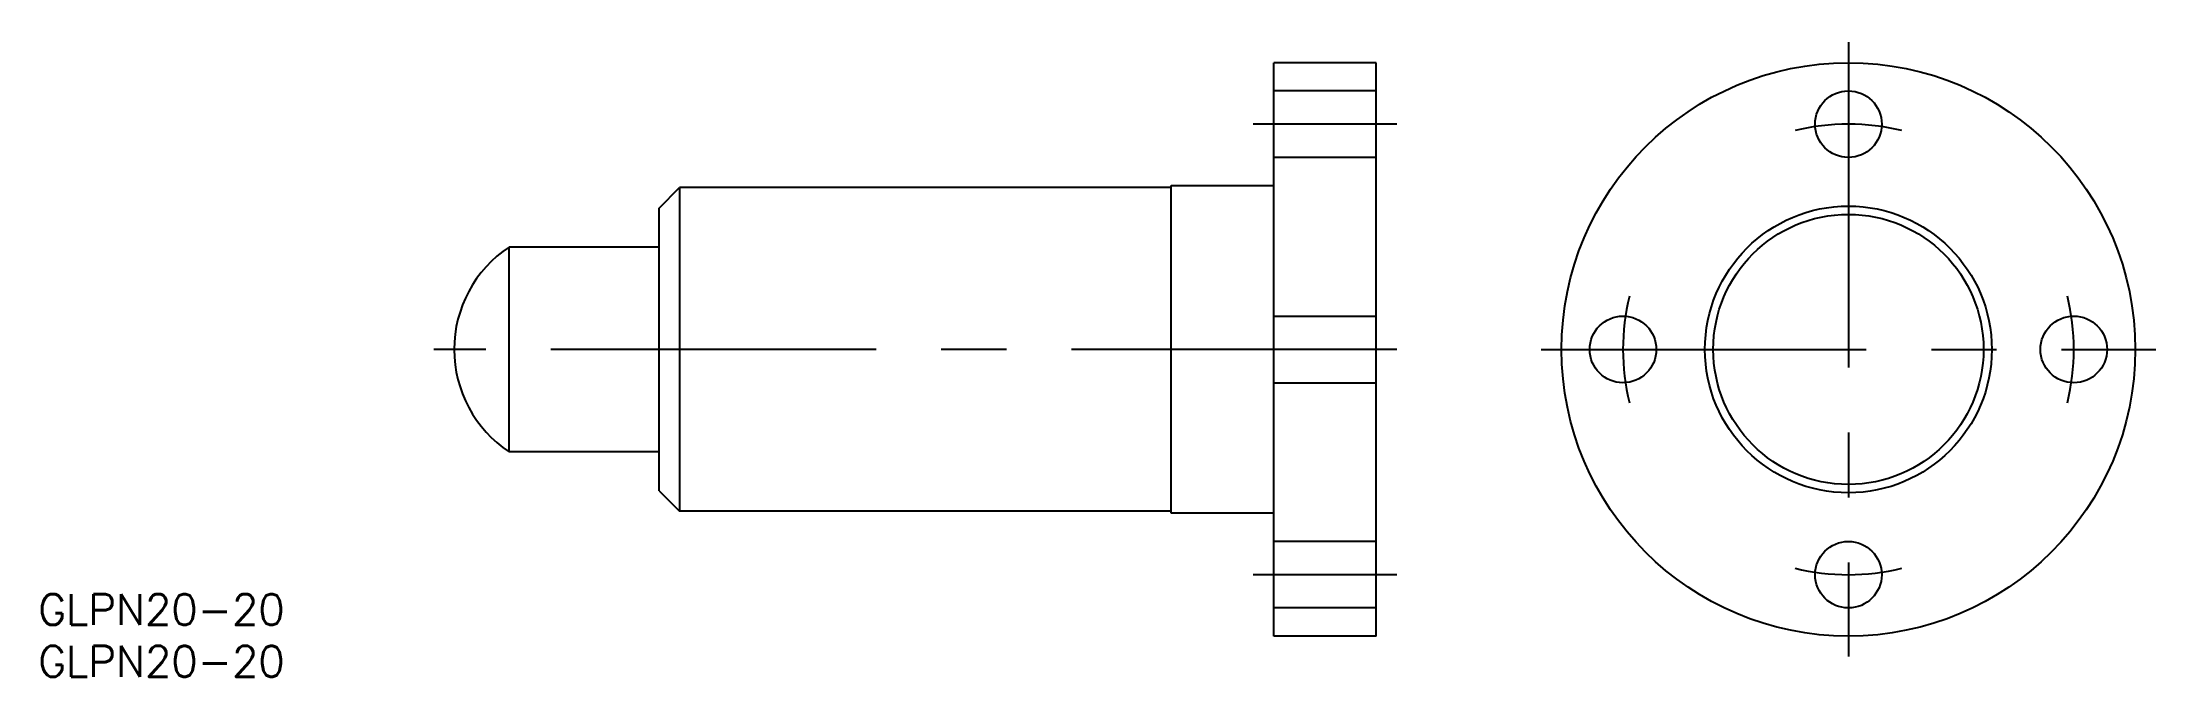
# Model space of a CAD drawing. Extents: x -176 to 30, y -32 to 30.
import ezdxf

# ---------------------------------------------------------------- set-up
doc = ezdxf.new("R2010")
doc.units = 0
doc.linetypes.add('CENTER', pattern=[50.8, 31.75, -6.35, 6.35, -6.35])
doc.linetypes.add('DASHED', pattern=[19.05, 12.7, -6.35])
doc.layers.get('0').update_dxf_attribs({"linetype": 'CONTINUOUS'})
doc.layers.add('CENTER', color=1, linetype='CENTER')
doc.styles.get("Standard").update_dxf_attribs({"font": 'txt.shx', "height": 3, "bigfont": 'bigfont.shx'})

msp = doc.modelspace()

# ---------------------------------------------------------------- linework, layer by layer
at = {"color": 7, "linetype": 'CONTINUOUS'}
for p, q in [((-56.09, -28), (-56.09, 28)), ((-46.09, 28), (-56.09, 28)), ((-46.09, -28), (-46.09, 28)), ((-116.09, 13.8), (-114.09, 15.8)), ((-114.09, 15.8), (-114.09, -15.8)), ((-66.09, 15.8), (-114.09, 15.8)), ((-66.09, -16), (-66.09, 16)), ((-66.09, 16), (-56.09, 16)), ((-116.09, -13.8), (-116.09, 13.8)), ((-130.73, -10), (-130.73, 10)), ((-116.09, 10), (-130.73, 10)), ((-116.09, -10), (-130.73, -10)), ((-116.09, -13.8), (-114.09, -15.8)), ((-66.09, -15.8), (-114.09, -15.8)), ((-56.09, -16), (-66.09, -16)), ((-46.09, -28), (-56.09, -28))]:
    msp.add_line(p, q, dxfattribs=at)
at = {"color": 3, "linetype": 'DASHED'}
for p, q in [((-46.09, 25.25), (-56.09, 25.25)), ((-46.09, 18.75), (-56.09, 18.75)), ((-56.09, 3.25), (-46.09, 3.25)), ((-56.09, -3.25), (-46.09, -3.25)), ((-46.09, -18.75), (-56.09, -18.75)), ((-46.09, -25.25), (-56.09, -25.25))]:
    msp.add_line(p, q, dxfattribs=at)
at = {"color": 7, "linetype": 'CONTINUOUS'}
for centre, radius in [((0, 0), 28), ((0, 22), 3.25), ((0, 0), 14), ((-22, 0), 3.25), ((22, 0), 3.25), ((0, -22), 3.25)]:
    msp.add_circle(centre, radius, dxfattribs=at)
at = {"color": 3, "linetype": 'CONTINUOUS'}
msp.add_circle((0, 0), 13.19, dxfattribs=at)
at = {"color": 7, "linetype": 'CONTINUOUS'}
msp.add_arc((-124.09, 0), 12, 123.5573, 236.4427, dxfattribs=at)
at = {"layer": 'CENTER', "color": 1, "linetype": 'CENTER'}
for p, q in [((0, 30), (0, -30)), ((-44.09, 22), (-58.09, 22)), ((-44.09, 0), (-138.09, 0)), ((-30, 0), (30, 0)), ((-44.09, -22), (-58.09, -22))]:
    msp.add_line(p, q, dxfattribs=at)
for start, end in [(76.3194, 103.6806), (166.3194, 193.6806), (346.3194, 13.6806), (256.3194, 283.6806)]:
    msp.add_arc((0, 0), 22, start, end, dxfattribs=at)

# ---------------------------------------------------------------- texts
at = {"color": 7, "linetype": 'CONTINUOUS'}
for p in [(-176.68, -26.9), (-176.68, -31.96)]:
    msp.add_text('GLPN20-20', height=3, dxfattribs=at).set_placement(p)

doc.saveas('drawing.dxf')
